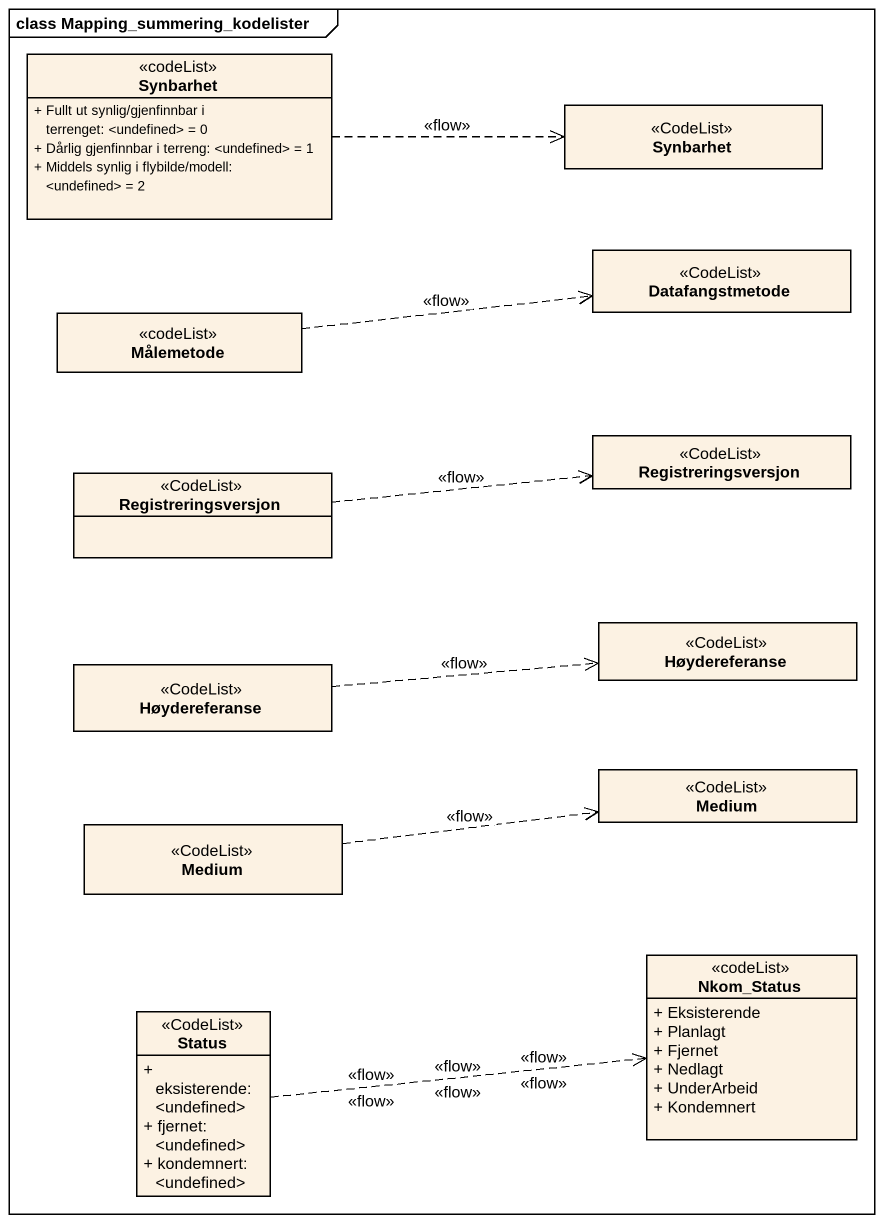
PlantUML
@startuml
mainframe class Mapping_summering_kodelister
hide circle
hide empty members
skinparam classAttributeIconSize 0
class Synbarhet <<codeList>> {
  + Fullt ut synlig/gjenfinnbar i terrenget: <undefined> = 0
  + Dårlig gjenfinnbar i terreng: <undefined> = 1
  + Middels synlig i flybilde/modell: <undefined> = 2
}
class "Synbarhet" as Synbarhet_2 <<CodeList>>
class Datafangstmetode <<CodeList>>
class Målemetode <<codeList>>
class Registreringsversjon <<CodeList>>
class "Registreringsversjon" as Registreringsversjon_2 <<CodeList>>
class Høydereferanse <<CodeList>>
class "Høydereferanse" as Høydereferanse_2 <<CodeList>>
class Medium <<CodeList>>
class "Medium" as Medium_2 <<CodeList>>
class Nkom_Status <<codeList>> {
  + Eksisterende
  + Planlagt
  + Fjernet
  + Nedlagt
  + UnderArbeid
  + Kondemnert
}
class Status <<CodeList>> {
  + eksisterende: <undefined>
  + fjernet: <undefined>
  + kondemnert: <undefined>
}
Synbarhet .right.> Synbarhet_2 : <<flow>>
Målemetode .right.> Datafangstmetode : <<flow>>
Registreringsversjon_2 .right.> Registreringsversjon : <<flow>>
Høydereferanse .right.> Høydereferanse_2 : <<flow>>
Medium_2 .right.> Medium : <<flow>>
Status .right.> Nkom_Status : <<flow>>
Status .right.> Nkom_Status : <<flow>>
Status .right.> Nkom_Status : <<flow>>
Status .right.> Nkom_Status : <<flow>>
Status .right.> Nkom_Status : <<flow>>
Status .right.> Nkom_Status : <<flow>>
@enduml
